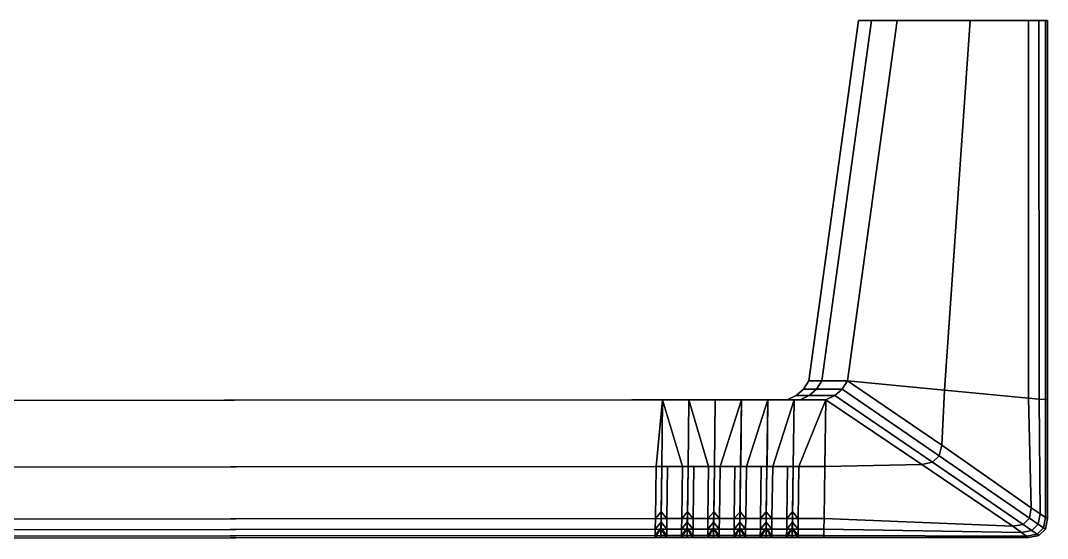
# Model space of a CAD drawing. Extents: x -54 to 54, y -27 to 0.
# Drawn here: x -0.2 to 53.7, y -27.2 to 0 of the extents above; entities that cross this region are included whole.
import ezdxf

# ---------------------------------------------------------------- set-up
doc = ezdxf.new("R2010")
doc.units = 0
doc.layers.add('METAL', color=148, linetype='CONTINUOUS')

msp = doc.modelspace()

# ---------------------------------------------------------------- meshes
at = {"layer": 'METAL'}
mesh = msp.add_polyface(dxfattribs=at)
corners = [(53.685, 0, 2.488), (48.932, 0, 2.44), (49.625, 0, 4.005), (53.685, 0, 3.085), (53.574, 0, 3.638), (53.241, 0, 3.965), (52.685, 0, 4.065), (41.855, -18.908, 2.395), (43.201, -18.908, 3.93), (45.802, 0, 3.93), (44.456, 0, 2.395), (53.685, -19.898, -2.342), (53.685, -19.898, -2.965), (53.685, 0, -2.965), (53.685, 0, -2.342), (53.685, 0, 0.884), (48.585, 0, 0.868), (53.685, 0, 0.079), (48.585, 0, 0.079), (53.685, 0, -0.726), (53.685, 0, -2.342), (48.932, 0, -2.295), (48.585, 0, -0.71), (53.685, 0, -2.965), (53.574, 0, -3.518), (53.241, 0, -3.845), (52.685, 0, -3.945), (49.625, 0, -3.885), (41.182, -18.908, 0.853), (43.783, 0, 0.853), (43.783, 0, 0.079), (41.182, -18.908, 0.079), (41.855, -18.908, -2.25), (41.182, -18.908, -0.696), (43.783, 0, -0.696), (44.456, 0, -2.25), (43.201, -18.908, -3.81), (45.802, 0, -3.81), (53.685, -19.898, -0.726), (53.685, 0, -0.726), (53.685, 0, 0.079), (53.685, -19.898, 0.079), (53.685, -19.898, 2.488), (53.685, -19.898, 0.884), (53.685, 0, 0.884), (53.685, 0, 2.488), (53.685, -19.898, 3.085), (53.685, 0, 3.085), (52.685, 0, 4.065), (49.625, 0, 4.005), (48.286, -19.388, 4.005), (52.69, -19.804, 4.07), (45.802, 0, -3.81), (49.625, 0, -3.885), (48.286, -19.388, -3.885), (43.201, -18.908, -3.81), (44.456, 0, 2.395), (45.802, 0, 3.93), (43.783, 0, 0.853), (43.783, 0, 0.079), (44.456, 0, -2.25), (43.783, 0, -0.696), (45.802, 0, -3.81), (45.802, 0, 3.93), (43.201, -18.908, 3.93), (52.685, 0, -3.945), (52.69, -19.804, -3.95), (53.243, -19.856, -3.847), (52.69, -19.804, -3.95), (52.685, 0, -3.945), (53.241, 0, -3.845), (53.241, 0, 3.965), (52.685, 0, 4.065), (52.69, -19.804, 4.07), (53.243, -19.856, 3.967), (53.575, -19.887, -3.519), (53.243, -19.856, -3.847), (53.241, 0, -3.845), (53.574, 0, -3.518), (53.685, -19.898, -2.965), (53.575, -19.887, -3.519), (53.574, 0, -3.518), (53.685, 0, -2.965), (53.574, 0, 3.638), (53.241, 0, 3.965), (53.243, -19.856, 3.967), (53.575, -19.887, 3.639), (53.685, 0, 3.085), (53.574, 0, 3.638), (53.575, -19.887, 3.639), (53.685, -19.898, 3.085), (40.515, -19.678, 0.079), (40.039, -19.898, 0.079), (40.039, -19.898, 0.853), (40.515, -19.678, 0.853), (42.915, -19.348, -3.81), (42.534, -19.678, -3.81), (41.188, -19.678, -2.25), (41.569, -19.348, -2.25), (43.201, -18.908, -3.81), (42.915, -19.348, -3.81), (41.569, -19.348, -2.25), (41.855, -18.908, -2.25), (41.569, -19.348, -2.25), (41.188, -19.678, -2.25), (40.515, -19.678, -0.696), (40.896, -19.348, -0.696), (41.855, -18.908, -2.25), (41.569, -19.348, -2.25), (40.896, -19.348, -0.696), (41.182, -18.908, -0.696), (40.896, -19.348, -0.696), (40.515, -19.678, -0.696), (40.515, -19.678, 0.079), (40.896, -19.348, 0.079), (41.182, -18.908, -0.696), (40.896, -19.348, -0.696), (40.896, -19.348, 0.079), (41.182, -18.908, 0.079), (40.896, -19.348, 0.853), (40.515, -19.678, 0.853), (41.188, -19.678, 2.395), (41.569, -19.348, 2.395), (41.182, -18.908, 0.853), (40.896, -19.348, 0.853), (41.569, -19.348, 2.395), (41.855, -18.908, 2.395), (41.569, -19.348, 2.395), (41.188, -19.678, 2.395), (42.534, -19.678, 3.93), (42.915, -19.348, 3.93), (41.855, -18.908, 2.395), (41.569, -19.348, 2.395), (42.915, -19.348, 3.93), (43.201, -18.908, 3.93), (40.515, -19.678, 0.853), (40.896, -19.348, 0.853), (40.896, -19.348, 0.853), (41.182, -18.908, 0.853)]
mesh.append_faces([[corners[k] for k in face] for face in [(0, 1, 2, 3), (4, 3, 2, 5), (6, 5, 2, 2), (7, 8, 9, 10), (11, 12, 13, 14), (15, 16, 1, 0), (17, 18, 16, 15), (19, 20, 21, 22), (20, 23, 24, 25), (20, 25, 26, 27), (20, 27, 21, 21), (28, 7, 10, 29), (30, 31, 28, 29), (32, 33, 34, 35), (36, 32, 35, 37), (38, 11, 14, 39), (40, 41, 38, 39), (42, 43, 44, 45), (46, 42, 45, 47), (48, 49, 50, 51), (52, 53, 54, 55), (19, 22, 18, 17), (34, 33, 31, 30), (44, 43, 41, 40), (1, 56, 57, 2), (16, 58, 56, 1), (59, 58, 16, 18), (60, 61, 22, 21), (62, 60, 21, 27), (63, 64, 50, 49), (65, 66, 54, 53), (61, 59, 18, 22), (67, 68, 69, 70), (71, 72, 73, 74), (75, 76, 77, 78), (79, 80, 81, 82), (83, 84, 85, 86), (87, 88, 89, 90), (91, 92, 93, 94), (95, 96, 97, 98), (99, 100, 101, 102), (103, 104, 105, 106), (107, 108, 109, 110), (111, 112, 113, 114), (115, 116, 117, 118), (119, 120, 121, 122), (123, 124, 125, 126), (127, 128, 129, 130), (131, 132, 133, 134), (114, 113, 135, 136), (118, 117, 137, 138)]])
mesh = msp.add_polyface(dxfattribs=at)
corners = [(53.685, -26.127, -2.342), (53.685, -26.127, -2.965), (53.685, -19.898, -2.965), (53.685, -19.898, -2.342), (53.685, -26.127, -0.726), (53.685, -19.898, -0.726), (53.685, -19.898, 0.079), (53.685, -26.127, 0.079), (53.685, -26.127, 2.488), (53.685, -26.127, 0.884), (53.685, -19.898, 0.884), (53.685, -19.898, 2.488), (53.685, -26.127, 3.085), (53.685, -19.898, 3.085), (52.69, -19.804, 4.07), (48.286, -19.388, 4.005), (48.149, -22.278, 4.005), (52.837, -25.56, 4.073), (47.102, -23.297, -3.873), (42.009, -23.404, -3.81), (42.058, -19.898, -3.81), (43.201, -18.908, -3.81), (48.286, -19.388, -3.885), (48.149, -22.278, -3.885), (40.404, -19.898, -3.81), (40.356, -23.404, -3.81), (39.024, -19.898, -3.81), (38.978, -23.404, -3.81), (39.11, -19.898, 2.395), (40.712, -19.898, 2.395), (40.039, -19.898, 0.853), (38.464, -19.898, 0.853), (40.039, -19.898, 0.079), (38.464, -19.898, 0.079), (40.712, -19.898, -2.25), (42.058, -19.898, -3.81), (40.404, -19.898, -3.81), (39.11, -19.898, -2.25), (40.404, -19.898, 3.93), (42.058, -19.898, 3.93), (40.039, -19.898, -0.696), (38.464, -19.898, -0.696), (42.058, -19.898, 3.93), (42.009, -23.404, 3.93), (47.102, -23.297, 3.993), (43.201, -18.908, 3.93), (52.69, -19.804, -3.95), (52.837, -25.56, -3.953), (40.404, -19.898, 3.93), (40.36, -23.416, 3.93), (40.656, -23.404, 3.93), (39.024, -19.898, 3.93), (38.982, -23.416, 3.93), (39.278, -23.404, 3.93), (40.056, -23.404, 3.93), (40.356, -23.404, 3.43), (40.056, -23.404, 3.93), (40.019, -26.127, 3.93), (40.321, -25.774, 3.533), (39.278, -23.404, 3.93), (38.978, -23.404, 3.43), (38.943, -25.774, 3.533), (39.242, -26.127, 3.93), (40.36, -23.416, 3.93), (40.356, -23.404, 3.43), (40.656, -23.404, 3.93), (38.982, -23.416, 3.93), (38.978, -23.404, 3.43), (39.278, -23.404, 3.93), (40.056, -23.404, 3.93), (40.356, -23.404, 3.43), (40.36, -23.416, 3.93), (53.308, -25.875, -3.848), (52.837, -25.56, -3.953), (52.69, -19.804, -3.95), (53.243, -19.856, -3.847), (53.243, -19.856, 3.967), (52.69, -19.804, 4.07), (52.837, -25.56, 4.073), (53.308, -25.875, 3.968), (53.591, -26.064, -3.519), (53.308, -25.875, -3.848), (53.243, -19.856, -3.847), (53.575, -19.887, -3.519), (53.685, -26.127, -2.965), (53.591, -26.064, -3.519), (53.575, -19.887, -3.519), (53.685, -19.898, -2.965), (53.575, -19.887, 3.639), (53.243, -19.856, 3.967), (53.308, -25.875, 3.968), (53.591, -26.064, 3.639), (53.685, -19.898, 3.085), (53.575, -19.887, 3.639), (53.591, -26.064, 3.639), (53.685, -26.127, 3.085), (42.534, -19.678, -3.81), (42.058, -19.898, -3.81), (40.712, -19.898, -2.25), (41.188, -19.678, -2.25), (41.188, -19.678, -2.25), (40.712, -19.898, -2.25), (40.039, -19.898, -0.696), (40.515, -19.678, -0.696), (40.515, -19.678, -0.696), (40.039, -19.898, -0.696), (40.039, -19.898, 0.079), (40.515, -19.678, 0.079), (40.515, -19.678, 0.853), (40.039, -19.898, 0.853), (40.712, -19.898, 2.395), (41.188, -19.678, 2.395), (41.188, -19.678, 2.395), (40.712, -19.898, 2.395), (42.058, -19.898, 3.93), (42.534, -19.678, 3.93), (47.663, -23.175, -3.88), (42.058, -19.898, -3.81), (42.534, -19.678, -3.81), (42.534, -19.678, 3.93), (42.058, -19.898, 3.93), (47.663, -23.175, 4), (48.012, -22.835, 4.004), (52.415, -26.431, 4.067), (52.74, -26.111, 4.071), (48.012, -22.835, -3.884), (42.915, -19.348, -3.81), (43.201, -18.908, -3.81), (42.915, -19.348, 3.93), (52.74, -26.111, -3.952), (52.415, -26.431, -3.947)]
mesh.append_faces([[corners[k] for k in face] for face in [(0, 1, 2, 3), (4, 0, 3, 5), (6, 7, 4, 5), (8, 9, 10, 11), (12, 8, 11, 13), (14, 15, 16, 17), (18, 19, 20, 20), (21, 22, 23, 23), (24, 20, 19, 25), (26, 24, 25, 27), (28, 29, 30, 31), (30, 32, 33, 31), (34, 35, 36, 37), (38, 39, 29, 28), (40, 34, 37, 41), (10, 9, 7, 6), (40, 41, 33, 32), (42, 43, 44, 44), (15, 45, 16, 16), (46, 47, 23, 22), (42, 48, 49, 50), (43, 42, 50, 50), (48, 51, 52, 53), (48, 53, 54, 49), (55, 56, 57, 58), (59, 60, 61, 62), (63, 64, 65, 65), (66, 67, 68, 68), (69, 70, 71, 71), (72, 73, 74, 75), (76, 77, 78, 79), (80, 81, 82, 83), (84, 85, 86, 87), (88, 89, 90, 91), (92, 93, 94, 95), (96, 97, 98, 99), (100, 101, 102, 103), (104, 105, 106, 107), (108, 109, 110, 111), (112, 113, 114, 115), (116, 18, 117, 118), (119, 120, 44, 121), (122, 121, 123, 124), (16, 122, 124, 17), (125, 116, 118, 126), (23, 125, 126, 127), (128, 119, 121, 122), (45, 128, 122, 16), (129, 130, 116, 125), (47, 129, 125, 23)]])
mesh = msp.add_polyface(dxfattribs=at)
corners = [(33.131, -26.127, 3.93), (33.164, -23.404, 3.93), (-33.779, -23.449, 3.883), (-33.746, -26.173, 3.883), (33.119, -27.127, 2.395), (33.119, -27.127, 2.93), (-33.734, -27.172, 2.883), (-33.734, -27.172, 2.322), (-33.734, -27.172, 2.322), (-33.734, -27.172, 2.883), (-35.111, -27.172, 2.883), (-35.111, -27.172, 2.322), (33.119, -27.127, 0.853), (33.119, -27.127, 2.395), (-33.734, -27.172, 0.768), (-33.734, -27.172, 0.768), (-35.111, -27.172, 0.768), (-32.212, -19.943, -0.78), (31.897, -19.898, -0.696), (32.434, -19.898, -2.25), (-32.748, -19.943, -2.322), (-33.525, -19.943, -0.78), (-32.212, -19.943, -0.78), (-32.748, -19.943, -2.322), (-34.084, -19.943, -2.322), (31.897, -19.898, 0.853), (31.897, -19.898, 0.079), (-32.212, -19.943, -0.006), (-32.212, -19.943, 0.768), (-32.212, -19.943, 0.768), (-32.212, -19.943, -0.006), (-33.525, -19.943, -0.006), (-33.525, -19.943, 0.768), (-34.839, -19.943, -0.006), (-34.839, -19.943, 0.768), (-33.821, -19.943, 3.883), (-32.748, -19.943, 2.322), (-34.084, -19.943, 2.322), (-35.201, -19.943, 3.883), (-33.821, -19.943, -3.858), (-33.479, -23.449, -3.858), (-33.783, -23.461, -3.858), (-34.079, -23.449, -3.858), (-34.857, -23.449, -3.858), (-33.821, -19.943, -3.858), (-35.201, -19.943, -3.858), (-33.434, -27.172, -0.78), (33.419, -27.127, -0.696), (-33.434, -27.172, -0.006), (-34.034, -27.172, -0.78), (-34.034, -27.172, -0.006), (-34.811, -27.172, -0.006), (-34.811, -27.172, -0.78), (-34.034, -27.172, -2.322), (-34.811, -27.172, -2.322), (-34.034, -27.172, -2.858), (-34.811, -27.172, -2.858), (-34.839, -19.943, -0.78), (-33.734, -27.172, -0.002), (-33.479, -23.449, -3.858), (-33.779, -23.449, -3.358), (-33.783, -23.461, -3.858), (-33.783, -23.461, -3.858), (-33.779, -23.449, -3.358), (-34.079, -23.449, -3.858), (-33.734, -26.672, -0.78), (-33.434, -27.172, -0.78), (-33.434, -27.172, -0.006), (-33.734, -26.672, -0.006), (-33.734, -26.672, -0.006), (-34.034, -27.172, -0.006), (-34.034, -27.172, -0.78), (-33.734, -26.672, -0.78), (-33.734, -26.672, -2.322), (-33.434, -27.172, -2.322), (-34.034, -27.172, -2.322), (-33.734, -26.672, -2.322), (-33.734, -26.696, -2.512), (-33.434, -27.172, -2.858), (-33.434, -27.172, -2.322), (-33.734, -26.672, -2.322), (-33.734, -26.672, -2.322), (-34.034, -27.172, -2.322), (-34.034, -27.172, -2.858), (-33.734, -26.696, -2.512), (-33.734, -27.172, -0.002), (-33.734, -26.672, -0.006), (-33.434, -27.172, -0.006), (-34.034, -27.172, -0.006), (-33.734, -26.672, -0.006), (-33.734, -27.172, -0.002), (-33.779, -23.449, -3.358), (-33.479, -23.449, -3.858), (-33.446, -26.173, -3.858), (-33.747, -25.82, -3.461), (-33.747, -25.82, -3.461), (-34.046, -26.173, -3.858), (-34.079, -23.449, -3.858), (-33.779, -23.449, -3.358), (-32.212, -19.943, -0.78), (31.897, -19.898, -0.696), (-33.734, -27.172, 0.768), (-33.734, -27.172, -0.002), (-33.434, -27.172, -0.006), (33.119, -27.127, 0.079), (-33.821, -19.943, 3.883), (-33.779, -23.449, 3.883), (33.164, -23.404, 3.93), (33.506, -19.898, 3.93), (33.125, -26.683, 3.819), (33.131, -26.127, 3.93), (-33.746, -26.173, 3.883), (-33.739, -26.728, 3.772), (-33.74, -26.361, -3.374), (-33.747, -25.82, -3.461), (-33.446, -26.173, -3.858), (-33.439, -26.728, -3.746), (-34.039, -26.728, -3.746), (-34.046, -26.173, -3.858), (-33.747, -25.82, -3.461), (-33.74, -26.361, -3.374), (-33.735, -27.061, 3.439), (-33.739, -26.728, 3.772), (-35.117, -26.728, 3.772), (-35.113, -27.061, 3.439), (-33.734, -27.172, 2.883), (-33.735, -27.061, 3.439), (-35.113, -27.061, 3.439), (-35.111, -27.172, 2.883), (33.12, -27.016, 3.486), (33.125, -26.683, 3.819), (-33.739, -26.728, 3.772), (-33.735, -27.061, 3.439), (33.119, -27.127, 2.93), (33.12, -27.016, 3.486), (-33.735, -27.061, 3.439), (-33.734, -27.172, 2.883), (-34.813, -27.061, -3.413), (-34.817, -26.728, -3.746), (-34.039, -26.728, -3.746), (-34.035, -27.061, -3.413), (-34.811, -27.172, -2.858), (-34.813, -27.061, -3.413), (-34.035, -27.061, -3.413), (-34.034, -27.172, -2.858), (-33.735, -26.653, -3.058), (-33.74, -26.361, -3.374), (-33.439, -26.728, -3.746), (-33.435, -27.061, -3.413), (-33.734, -26.696, -2.512), (-33.735, -26.653, -3.058), (-33.435, -27.061, -3.413), (-33.434, -27.172, -2.858), (-34.035, -27.061, -3.413), (-34.039, -26.728, -3.746), (-33.74, -26.361, -3.374), (-33.735, -26.653, -3.058), (-34.034, -27.172, -2.858), (-34.035, -27.061, -3.413), (-33.735, -26.653, -3.058), (-33.734, -26.696, -2.512)]
mesh.append_faces([[corners[k] for k in face] for face in [(0, 1, 2, 3), (4, 5, 6, 7), (8, 9, 10, 11), (12, 13, 7, 14), (15, 8, 11, 16), (17, 18, 19, 20), (21, 22, 23, 24), (25, 26, 27, 28), (29, 30, 31, 32), (32, 31, 33, 34), (35, 36, 37, 38), (39, 40, 41, 41), (39, 41, 42, 43), (24, 23, 44, 45), (46, 47, 48, 48), (49, 50, 51, 52), (53, 49, 52, 54), (55, 53, 54, 56), (36, 29, 32, 37), (22, 21, 31, 30), (21, 57, 33, 31), (58, 15, 16, 51), (58, 51, 50, 50), (59, 60, 61, 61), (62, 63, 64, 64), (65, 66, 67, 68), (69, 70, 71, 72), (73, 74, 66, 65), (72, 71, 75, 76), (77, 78, 79, 80), (81, 82, 83, 84), (85, 86, 87, 87), (88, 89, 90, 90), (91, 92, 93, 94), (95, 96, 97, 98), (99, 27, 26, 100), (101, 102, 103, 104), (105, 106, 107, 108), (109, 110, 111, 112), (113, 114, 115, 116), (117, 118, 119, 120), (121, 122, 123, 124), (125, 126, 127, 128), (129, 130, 131, 132), (133, 134, 135, 136), (137, 138, 139, 140), (141, 142, 143, 144), (145, 146, 147, 148), (149, 150, 151, 152), (153, 154, 155, 156), (157, 158, 159, 160)]])
mesh = msp.add_polyface(dxfattribs=at)
corners = [(33.506, -19.898, 3.93), (32.434, -19.898, 2.395), (-32.748, -19.943, 2.322), (-33.821, -19.943, 3.883), (-33.821, -19.943, -3.858), (33.506, -19.898, -3.81), (33.464, -23.404, -3.81), (-33.479, -23.449, -3.858), (-32.748, -19.943, -2.322), (32.434, -19.898, -2.25), (33.506, -19.898, -3.81), (-33.821, -19.943, -3.858), (33.419, -27.127, -0.696), (33.419, -27.127, 0.074), (33.119, -27.127, 0.079), (-33.434, -27.172, -0.006), (33.419, -27.127, -2.25), (33.419, -27.127, -0.696), (-33.434, -27.172, -0.78), (-33.434, -27.172, -2.322), (33.419, -27.127, -2.81), (-33.434, -27.172, -2.322), (-33.434, -27.172, -2.858), (32.434, -19.898, 2.395), (31.897, -19.898, 0.853), (-32.212, -19.943, 0.768), (-32.748, -19.943, 2.322), (-33.734, -27.172, 0.768), (33.119, -27.127, 0.079), (33.119, -27.127, 0.853), (33.164, -23.404, 3.93), (33.468, -23.416, 3.93), (33.506, -19.898, 3.93), (-33.446, -26.173, -3.858), (-33.479, -23.449, -3.858), (33.464, -23.404, -3.81), (33.431, -26.127, -3.81), (33.419, -27.127, -2.25), (33.419, -27.127, -2.81), (34.796, -27.127, -2.81), (34.796, -27.127, -2.25), (33.419, -27.127, -0.696), (34.796, -27.127, -0.696), (33.211, -19.898, 0.853), (31.897, -19.898, 0.853), (32.434, -19.898, 2.395), (33.769, -19.898, 2.395), (31.897, -19.898, -0.696), (31.897, -19.898, 0.079), (33.211, -19.898, 0.079), (33.211, -19.898, -0.696), (34.524, -19.898, 0.079), (34.524, -19.898, -0.696), (33.506, -19.898, -3.81), (32.434, -19.898, -2.25), (33.769, -19.898, -2.25), (34.886, -19.898, -3.81), (33.764, -23.404, 3.93), (34.543, -23.404, 3.93), (33.506, -19.898, 3.93), (34.886, -19.898, 3.93), (33.719, -27.127, 0.853), (33.719, -27.127, 0.079), (34.496, -27.127, 0.079), (34.496, -27.127, 0.853), (33.719, -27.127, 2.395), (34.496, -27.127, 2.395), (33.719, -27.127, 2.93), (34.496, -27.127, 2.93), (34.524, -19.898, 0.853), (33.419, -27.127, 0.074), (33.164, -23.404, 3.93), (33.464, -23.404, 3.43), (33.468, -23.416, 3.93), (33.468, -23.416, 3.93), (33.464, -23.404, 3.43), (33.764, -23.404, 3.93), (33.419, -26.627, 0.853), (33.119, -27.127, 0.853), (33.119, -27.127, 0.079), (33.419, -26.627, 0.079), (33.419, -26.627, 0.079), (33.719, -27.127, 0.079), (33.719, -27.127, 0.853), (33.419, -26.627, 0.853), (33.419, -26.627, 2.395), (33.119, -27.127, 2.395), (33.719, -27.127, 2.395), (33.419, -26.627, 2.395), (33.419, -26.65, 2.584), (33.119, -27.127, 2.93), (33.119, -27.127, 2.395), (33.419, -26.627, 2.395), (33.419, -26.627, 2.395), (33.719, -27.127, 2.395), (33.719, -27.127, 2.93), (33.419, -26.65, 2.584), (33.419, -27.127, 0.074), (33.419, -26.627, 0.079), (33.119, -27.127, 0.079), (33.719, -27.127, 0.079), (33.419, -26.627, 0.079), (33.419, -27.127, 0.074), (33.464, -23.404, 3.43), (33.164, -23.404, 3.93), (33.131, -26.127, 3.93), (33.432, -25.774, 3.533), (33.432, -25.774, 3.533), (33.731, -26.127, 3.93), (33.764, -23.404, 3.93), (33.464, -23.404, 3.43), (-33.439, -26.728, -3.746), (-33.446, -26.173, -3.858), (33.431, -26.127, -3.81), (33.425, -26.683, -3.699), (33.425, -26.316, 3.447), (33.432, -25.774, 3.533), (33.131, -26.127, 3.93), (33.125, -26.683, 3.819), (33.725, -26.683, 3.819), (33.731, -26.127, 3.93), (33.432, -25.774, 3.533), (33.425, -26.316, 3.447), (-33.435, -27.061, -3.413), (-33.439, -26.728, -3.746), (33.425, -26.683, -3.699), (33.421, -27.016, -3.366), (-33.434, -27.172, -2.858), (-33.435, -27.061, -3.413), (33.421, -27.016, -3.366), (33.419, -27.127, -2.81), (33.421, -27.016, -3.366), (33.425, -26.683, -3.699), (34.802, -26.683, -3.699), (34.798, -27.016, -3.366), (33.419, -27.127, -2.81), (33.421, -27.016, -3.366), (34.798, -27.016, -3.366), (34.796, -27.127, -2.81), (34.496, -27.127, 2.93), (34.498, -27.016, 3.486), (33.721, -27.016, 3.486), (33.719, -27.127, 2.93), (33.421, -26.608, 3.131), (33.425, -26.316, 3.447), (33.125, -26.683, 3.819), (33.12, -27.016, 3.486), (33.419, -26.65, 2.584), (33.421, -26.608, 3.131), (33.12, -27.016, 3.486), (33.119, -27.127, 2.93), (33.721, -27.016, 3.486), (33.725, -26.683, 3.819), (33.425, -26.316, 3.447), (33.421, -26.608, 3.131), (33.719, -27.127, 2.93), (33.721, -27.016, 3.486), (33.421, -26.608, 3.131), (33.419, -26.65, 2.584)]
mesh.append_faces([[corners[k] for k in face] for face in [(0, 1, 2, 3), (4, 5, 6, 7), (8, 9, 10, 11), (12, 13, 14, 15), (16, 17, 18, 19), (20, 16, 21, 22), (23, 24, 25, 26), (27, 28, 29, 29), (30, 31, 32, 32), (33, 34, 35, 36), (37, 38, 39, 40), (41, 37, 40, 42), (43, 44, 45, 46), (47, 48, 49, 50), (50, 49, 51, 52), (53, 54, 55, 56), (32, 31, 57, 58), (46, 45, 59, 60), (61, 62, 63, 64), (65, 61, 64, 66), (67, 65, 66, 68), (54, 47, 50, 55), (44, 43, 49, 48), (43, 69, 51, 49), (70, 41, 42, 63), (70, 63, 62, 62), (71, 72, 73, 73), (74, 75, 76, 76), (77, 78, 79, 80), (81, 82, 83, 84), (85, 86, 78, 77), (84, 83, 87, 88), (89, 90, 91, 92), (93, 94, 95, 96), (97, 98, 99, 99), (100, 101, 102, 102), (103, 104, 105, 106), (107, 108, 109, 110), (111, 112, 113, 114), (115, 116, 117, 118), (119, 120, 121, 122), (123, 124, 125, 126), (127, 128, 129, 130), (131, 132, 133, 134), (135, 136, 137, 138), (139, 140, 141, 142), (143, 144, 145, 146), (147, 148, 149, 150), (151, 152, 153, 154), (155, 156, 157, 158)]])
mesh = msp.add_polyface(dxfattribs=at)
corners = [(35.837, -19.898, 0.853), (34.524, -19.898, 0.853), (35.104, -19.898, 2.395), (36.44, -19.898, 2.395), (34.524, -19.898, -0.696), (34.524, -19.898, 0.079), (35.837, -19.898, 0.079), (35.837, -19.898, -0.696), (36.44, -19.898, -2.25), (35.104, -19.898, -2.25), (34.809, -26.127, -3.81), (33.431, -26.127, -3.81), (33.464, -23.404, -3.81), (34.843, -23.404, -3.81), (36.186, -26.127, -3.81), (36.221, -23.404, -3.81), (34.796, -27.127, -2.25), (34.796, -27.127, -2.81), (36.174, -27.127, -2.81), (36.174, -27.127, -2.25), (34.796, -27.127, -0.696), (36.174, -27.127, -0.696), (33.211, -19.898, 0.853), (33.769, -19.898, 2.395), (34.886, -19.898, -3.81), (33.769, -19.898, -2.25), (36.265, -19.898, -3.81), (34.886, -19.898, 3.93), (33.506, -19.898, 3.93), (34.543, -23.404, 3.93), (34.846, -23.416, 3.93), (35.143, -23.404, 3.93), (35.921, -23.404, 3.93), (34.886, -19.898, 3.93), (36.265, -19.898, 3.93), (35.096, -27.127, 0.853), (35.096, -27.127, 0.079), (35.874, -27.127, 0.079), (35.874, -27.127, 0.853), (35.096, -27.127, 2.395), (35.874, -27.127, 2.395), (35.096, -27.127, 2.93), (35.874, -27.127, 2.93), (33.211, -19.898, -0.696), (34.796, -27.127, 0.081), (34.496, -27.127, 0.079), (33.506, -19.898, -3.81), (34.886, -19.898, -3.81), (36.265, -19.898, -3.81), (34.509, -26.127, 3.93), (33.764, -23.404, 3.93), (33.731, -26.127, 3.93), (35.886, -26.127, 3.93), (35.109, -26.127, 3.93), (34.543, -23.404, 3.93), (34.843, -23.404, 3.43), (34.846, -23.416, 3.93), (34.846, -23.416, 3.93), (34.843, -23.404, 3.43), (35.143, -23.404, 3.93), (34.496, -27.127, 0.079), (34.796, -26.627, 0.079), (34.796, -26.627, 0.853), (34.496, -27.127, 0.853), (34.796, -26.627, 0.079), (35.096, -27.127, 0.079), (35.096, -27.127, 0.853), (34.796, -26.627, 0.853), (34.796, -26.627, 2.395), (34.496, -27.127, 2.395), (35.096, -27.127, 2.395), (34.796, -26.627, 2.395), (34.496, -27.127, 2.395), (34.796, -26.627, 2.395), (34.796, -26.65, 2.584), (34.496, -27.127, 2.93), (34.796, -26.627, 2.395), (35.096, -27.127, 2.395), (35.096, -27.127, 2.93), (34.796, -26.65, 2.584), (34.796, -27.127, 0.081), (34.796, -26.627, 0.079), (34.496, -27.127, 0.079), (35.096, -27.127, 0.079), (34.796, -26.627, 0.079), (34.796, -27.127, 0.081), (34.843, -23.404, 3.43), (34.543, -23.404, 3.93), (34.509, -26.127, 3.93), (34.81, -25.774, 3.533), (34.81, -25.774, 3.533), (35.109, -26.127, 3.93), (35.143, -23.404, 3.93), (34.843, -23.404, 3.43), (33.425, -26.683, -3.699), (33.431, -26.127, -3.81), (34.809, -26.127, -3.81), (34.802, -26.683, -3.699), (34.802, -26.683, -3.699), (34.809, -26.127, -3.81), (36.186, -26.127, -3.81), (36.179, -26.683, -3.699), (34.502, -26.683, 3.819), (34.509, -26.127, 3.93), (33.731, -26.127, 3.93), (33.725, -26.683, 3.819), (35.879, -26.683, 3.819), (35.886, -26.127, 3.93), (35.109, -26.127, 3.93), (35.102, -26.683, 3.819), (34.803, -26.316, 3.447), (34.81, -25.774, 3.533), (34.509, -26.127, 3.93), (34.502, -26.683, 3.819), (35.102, -26.683, 3.819), (35.109, -26.127, 3.93), (34.81, -25.774, 3.533), (34.803, -26.316, 3.447), (34.798, -27.016, -3.366), (34.802, -26.683, -3.699), (36.179, -26.683, -3.699), (36.175, -27.016, -3.366), (34.796, -27.127, -2.81), (34.798, -27.016, -3.366), (36.175, -27.016, -3.366), (36.174, -27.127, -2.81), (34.498, -27.016, 3.486), (34.502, -26.683, 3.819), (33.725, -26.683, 3.819), (33.721, -27.016, 3.486), (35.875, -27.016, 3.486), (35.879, -26.683, 3.819), (35.102, -26.683, 3.819), (35.098, -27.016, 3.486), (35.874, -27.127, 2.93), (35.875, -27.016, 3.486), (35.098, -27.016, 3.486), (35.096, -27.127, 2.93), (34.798, -26.608, 3.131), (34.803, -26.316, 3.447), (34.502, -26.683, 3.819), (34.498, -27.016, 3.486), (34.796, -26.65, 2.584), (34.798, -26.608, 3.131), (34.498, -27.016, 3.486), (34.496, -27.127, 2.93), (35.098, -27.016, 3.486), (35.102, -26.683, 3.819), (34.803, -26.316, 3.447), (34.798, -26.608, 3.131), (35.096, -27.127, 2.93), (35.098, -27.016, 3.486), (34.798, -26.608, 3.131), (34.796, -26.65, 2.584)]
mesh.append_faces([[corners[k] for k in face] for face in [(0, 1, 2, 3), (4, 5, 6, 7), (7, 8, 9, 4), (10, 11, 12, 13), (14, 10, 13, 15), (16, 17, 18, 19), (20, 16, 19, 21), (1, 22, 23, 2), (24, 25, 9, 26), (27, 28, 29, 30), (27, 30, 31, 32), (2, 23, 33, 34), (35, 36, 37, 38), (39, 35, 38, 40), (41, 39, 40, 42), (25, 43, 4, 9), (1, 0, 6, 5), (20, 44, 45, 45), (20, 37, 36, 44), (46, 47, 13, 12), (47, 48, 15, 13), (49, 29, 50, 51), (52, 32, 31, 53), (54, 55, 56, 56), (57, 58, 59, 59), (60, 61, 62, 63), (64, 65, 66, 67), (63, 62, 68, 69), (67, 66, 70, 71), (72, 73, 74, 75), (76, 77, 78, 79), (80, 81, 82, 82), (83, 84, 85, 85), (86, 87, 88, 89), (90, 91, 92, 93), (94, 95, 96, 97), (98, 99, 100, 101), (102, 103, 104, 105), (106, 107, 108, 109), (110, 111, 112, 113), (114, 115, 116, 117), (118, 119, 120, 121), (122, 123, 124, 125), (126, 127, 128, 129), (130, 131, 132, 133), (134, 135, 136, 137), (138, 139, 140, 141), (142, 143, 144, 145), (146, 147, 148, 149), (150, 151, 152, 153)]])
mesh = msp.add_polyface(dxfattribs=at)
corners = [(37.564, -26.127, -3.81), (36.186, -26.127, -3.81), (36.221, -23.404, -3.81), (37.599, -23.404, -3.81), (36.265, -19.898, -3.81), (35.104, -19.898, -2.25), (36.44, -19.898, -2.25), (37.645, -19.898, -3.81), (37.264, -26.127, 3.93), (37.299, -23.404, 3.93), (36.521, -23.404, 3.93), (36.486, -26.127, 3.93), (36.265, -19.898, 3.93), (37.645, -19.898, 3.93), (36.44, -19.898, 2.395), (35.104, -19.898, 2.395), (37.645, -19.898, -3.81), (39.024, -19.898, -3.81), (38.978, -23.404, -3.81), (37.775, -19.898, 2.395), (39.11, -19.898, 2.395), (38.464, -19.898, 0.853), (37.151, -19.898, 0.853), (35.837, -19.898, 0.853), (38.464, -19.898, 0.079), (37.151, -19.898, 0.079), (35.837, -19.898, 0.079), (39.11, -19.898, -2.25), (40.404, -19.898, -3.81), (39.024, -19.898, -3.81), (37.775, -19.898, -2.25), (38.642, -26.127, 3.93), (38.678, -23.404, 3.93), (37.899, -23.404, 3.93), (37.864, -26.127, 3.93), (36.265, -19.898, 3.93), (34.886, -19.898, 3.93), (35.921, -23.404, 3.93), (36.225, -23.416, 3.93), (39.024, -19.898, 3.93), (40.404, -19.898, 3.93), (38.464, -19.898, -0.696), (37.151, -19.898, -0.696), (35.837, -19.898, -0.696), (36.265, -19.898, -3.81), (37.645, -19.898, 3.93), (37.603, -23.416, 3.93), (38.942, -26.127, -3.81), (39.024, -19.898, 3.93), (38.982, -23.416, 3.93), (37.599, -23.404, 3.43), (37.299, -23.404, 3.93), (37.264, -26.127, 3.93), (37.565, -25.774, 3.533), (36.521, -23.404, 3.93), (36.221, -23.404, 3.43), (36.188, -25.774, 3.533), (36.486, -26.127, 3.93), (38.978, -23.404, 3.43), (38.678, -23.404, 3.93), (38.642, -26.127, 3.93), (38.943, -25.774, 3.533), (37.899, -23.404, 3.93), (37.599, -23.404, 3.43), (37.565, -25.774, 3.533), (37.864, -26.127, 3.93), (35.921, -23.404, 3.93), (36.221, -23.404, 3.43), (36.225, -23.416, 3.93), (36.225, -23.416, 3.93), (36.221, -23.404, 3.43), (36.521, -23.404, 3.93), (37.299, -23.404, 3.93), (37.599, -23.404, 3.43), (37.603, -23.416, 3.93), (37.603, -23.416, 3.93), (37.599, -23.404, 3.43), (37.899, -23.404, 3.93), (38.678, -23.404, 3.93), (38.978, -23.404, 3.43), (38.982, -23.416, 3.93), (36.221, -23.404, 3.43), (35.921, -23.404, 3.93), (35.886, -26.127, 3.93), (36.188, -25.774, 3.533), (36.179, -26.683, -3.699), (36.186, -26.127, -3.81), (37.564, -26.127, -3.81), (37.557, -26.683, -3.699), (37.257, -26.683, 3.819), (37.264, -26.127, 3.93), (36.486, -26.127, 3.93), (36.479, -26.683, 3.819), (37.557, -26.683, -3.699), (37.564, -26.127, -3.81), (38.942, -26.127, -3.81), (38.934, -26.683, -3.699), (38.634, -26.683, 3.819), (38.642, -26.127, 3.93), (37.864, -26.127, 3.93), (37.857, -26.683, 3.819), (37.557, -26.316, 3.447), (37.565, -25.774, 3.533), (37.264, -26.127, 3.93), (37.257, -26.683, 3.819), (36.479, -26.683, 3.819), (36.486, -26.127, 3.93), (36.188, -25.774, 3.533), (36.18, -26.316, 3.447), (38.935, -26.316, 3.447), (38.943, -25.774, 3.533), (38.642, -26.127, 3.93), (38.634, -26.683, 3.819), (37.857, -26.683, 3.819), (37.864, -26.127, 3.93), (37.565, -25.774, 3.533), (37.557, -26.316, 3.447), (36.18, -26.316, 3.447), (36.188, -25.774, 3.533), (35.886, -26.127, 3.93), (35.879, -26.683, 3.819), (36.175, -27.016, -3.366), (36.179, -26.683, -3.699), (37.557, -26.683, -3.699), (37.553, -27.016, -3.366), (37.253, -27.016, 3.486), (37.257, -26.683, 3.819), (36.479, -26.683, 3.819), (36.475, -27.016, 3.486), (37.553, -26.608, 3.131), (37.557, -26.316, 3.447), (37.257, -26.683, 3.819), (37.253, -27.016, 3.486), (36.475, -27.016, 3.486), (36.479, -26.683, 3.819), (36.18, -26.316, 3.447), (36.175, -26.608, 3.131), (38.93, -26.608, 3.131), (38.935, -26.316, 3.447), (38.634, -26.683, 3.819), (38.63, -27.016, 3.486), (37.853, -27.016, 3.486), (37.857, -26.683, 3.819), (37.557, -26.316, 3.447), (37.553, -26.608, 3.131), (36.175, -26.608, 3.131), (36.18, -26.316, 3.447), (35.879, -26.683, 3.819), (35.875, -27.016, 3.486)]
mesh.append_faces([[corners[k] for k in face] for face in [(0, 1, 2, 3), (4, 5, 6, 7), (8, 9, 10, 11), (12, 13, 14, 15), (16, 17, 18, 3), (19, 20, 21, 22), (14, 19, 22, 23), (21, 24, 25, 22), (22, 25, 26, 23), (27, 28, 29, 30), (30, 29, 7, 6), (31, 32, 33, 34), (35, 36, 37, 38), (39, 40, 20, 19), (13, 39, 19, 14), (41, 27, 30, 42), (42, 30, 6, 43), (41, 42, 25, 24), (42, 43, 26, 25), (44, 16, 3, 2), (45, 35, 38, 10), (45, 10, 9, 46), (47, 0, 3, 18), (48, 45, 46, 33), (48, 33, 32, 49), (50, 51, 52, 53), (54, 55, 56, 57), (58, 59, 60, 61), (62, 63, 64, 65), (66, 67, 68, 68), (69, 70, 71, 71), (72, 73, 74, 74), (75, 76, 77, 77), (78, 79, 80, 80), (81, 82, 83, 84), (85, 86, 87, 88), (89, 90, 91, 92), (93, 94, 95, 96), (97, 98, 99, 100), (101, 102, 103, 104), (105, 106, 107, 108), (109, 110, 111, 112), (113, 114, 115, 116), (117, 118, 119, 120), (121, 122, 123, 124), (125, 126, 127, 128), (129, 130, 131, 132), (133, 134, 135, 136), (137, 138, 139, 140), (141, 142, 143, 144), (145, 146, 147, 148)]])
mesh = msp.add_polyface(dxfattribs=at)
corners = [(41.971, -26.127, 3.93), (51.863, -26.52, 4.06), (47.102, -23.297, 3.993), (42.009, -23.404, 3.93), (41.957, -27.127, -2.81), (41.957, -27.127, -2.25), (40.306, -27.127, -2.25), (40.306, -27.127, -2.81), (38.928, -27.127, -2.25), (38.928, -27.127, -2.81), (41.957, -27.127, -0.696), (40.306, -27.127, -0.696), (38.928, -27.127, -0.696), (40.656, -23.404, 3.93), (40.619, -26.127, 3.93), (40.019, -26.127, 3.93), (40.056, -23.404, 3.93), (39.278, -23.404, 3.93), (39.242, -26.127, 3.93), (41.957, -27.127, 0.079), (40.606, -27.127, 0.079), (40.306, -27.127, 0.081), (40.006, -27.127, 0.079), (39.228, -27.127, 0.079), (38.928, -27.127, 0.081), (41.957, -27.127, 0.853), (41.957, -27.127, 2.395), (40.606, -27.127, 2.395), (40.606, -27.127, 0.853), (40.006, -27.127, 0.853), (40.006, -27.127, 2.395), (39.228, -27.127, 2.395), (39.228, -27.127, 0.853), (41.957, -27.127, 2.93), (40.606, -27.127, 2.93), (40.006, -27.127, 2.93), (39.228, -27.127, 2.93), (47.102, -23.297, -3.873), (51.863, -26.52, -3.94), (41.971, -26.127, -3.81), (42.009, -23.404, -3.81), (40.319, -26.127, -3.81), (40.356, -23.404, -3.81), (38.942, -26.127, -3.81), (38.978, -23.404, -3.81), (40.321, -25.774, 3.533), (40.619, -26.127, 3.93), (40.656, -23.404, 3.93), (40.356, -23.404, 3.43), (40.606, -27.127, 0.079), (40.306, -26.627, 0.079), (40.306, -27.127, 0.081), (40.306, -27.127, 0.081), (40.306, -26.627, 0.079), (40.006, -27.127, 0.079), (40.306, -26.627, 0.853), (40.606, -27.127, 0.853), (40.606, -27.127, 2.395), (40.306, -26.627, 2.395), (40.306, -26.627, 2.395), (40.006, -27.127, 2.395), (40.006, -27.127, 0.853), (40.306, -26.627, 0.853), (40.306, -26.627, 2.395), (40.606, -27.127, 2.395), (40.606, -27.127, 2.93), (40.306, -26.65, 2.584), (40.306, -26.65, 2.584), (40.006, -27.127, 2.93), (40.006, -27.127, 2.395), (40.306, -26.627, 2.395), (40.306, -26.627, 0.079), (40.606, -27.127, 0.079), (40.006, -27.127, 0.079), (40.306, -26.627, 0.079), (40.312, -26.683, -3.699), (40.319, -26.127, -3.81), (41.971, -26.127, -3.81), (41.963, -26.683, -3.699), (38.934, -26.683, -3.699), (38.942, -26.127, -3.81), (40.319, -26.127, -3.81), (40.312, -26.683, -3.699), (41.963, -26.683, 3.819), (41.971, -26.127, 3.93), (40.619, -26.127, 3.93), (40.612, -26.683, 3.819), (40.012, -26.683, 3.819), (40.019, -26.127, 3.93), (39.242, -26.127, 3.93), (39.234, -26.683, 3.819), (40.612, -26.683, 3.819), (40.619, -26.127, 3.93), (40.321, -25.774, 3.533), (40.312, -26.316, 3.447), (40.312, -26.316, 3.447), (40.321, -25.774, 3.533), (40.019, -26.127, 3.93), (40.012, -26.683, 3.819), (39.234, -26.683, 3.819), (39.242, -26.127, 3.93), (38.943, -25.774, 3.533), (38.935, -26.316, 3.447), (40.307, -27.016, -3.366), (40.312, -26.683, -3.699), (41.963, -26.683, -3.699), (41.959, -27.016, -3.366), (40.306, -27.127, -2.81), (40.307, -27.016, -3.366), (41.959, -27.016, -3.366), (41.957, -27.127, -2.81), (38.93, -27.016, -3.366), (38.934, -26.683, -3.699), (40.312, -26.683, -3.699), (40.307, -27.016, -3.366), (38.928, -27.127, -2.81), (38.93, -27.016, -3.366), (41.959, -27.016, 3.486), (41.963, -26.683, 3.819), (40.612, -26.683, 3.819), (40.607, -27.016, 3.486), (41.957, -27.127, 2.93), (41.959, -27.016, 3.486), (40.607, -27.016, 3.486), (40.606, -27.127, 2.93), (40.007, -27.016, 3.486), (40.012, -26.683, 3.819), (39.234, -26.683, 3.819), (39.23, -27.016, 3.486), (40.006, -27.127, 2.93), (40.007, -27.016, 3.486), (39.23, -27.016, 3.486), (39.228, -27.127, 2.93), (40.607, -27.016, 3.486), (40.612, -26.683, 3.819), (40.312, -26.316, 3.447), (40.307, -26.608, 3.131), (40.606, -27.127, 2.93), (40.607, -27.016, 3.486), (40.307, -26.608, 3.131), (40.306, -26.65, 2.584), (40.307, -26.608, 3.131), (40.312, -26.316, 3.447), (40.012, -26.683, 3.819), (40.007, -27.016, 3.486), (40.306, -26.65, 2.584), (40.307, -26.608, 3.131), (40.007, -27.016, 3.486), (40.006, -27.127, 2.93), (39.23, -27.016, 3.486), (39.234, -26.683, 3.819), (38.935, -26.316, 3.447), (38.93, -26.608, 3.131), (39.228, -27.127, 2.93), (39.23, -27.016, 3.486), (38.93, -26.608, 3.131), (38.928, -26.65, 2.584)]
mesh.append_faces([[corners[k] for k in face] for face in [(0, 1, 2, 3), (4, 5, 6, 7), (7, 6, 8, 9), (5, 10, 11, 6), (6, 11, 12, 8), (0, 3, 13, 14), (15, 16, 17, 18), (11, 10, 19, 20), (11, 20, 21, 21), (11, 21, 22, 23), (12, 11, 23, 24), (25, 26, 27, 28), (29, 30, 31, 32), (26, 33, 34, 27), (30, 35, 36, 31), (25, 28, 20, 19), (32, 23, 22, 29), (37, 38, 39, 40), (39, 41, 42, 40), (41, 43, 44, 42), (45, 46, 47, 48), (49, 50, 51, 51), (52, 53, 54, 54), (55, 56, 57, 58), (59, 60, 61, 62), (63, 64, 65, 66), (67, 68, 69, 70), (71, 72, 56, 55), (62, 61, 73, 74), (75, 76, 77, 78), (79, 80, 81, 82), (83, 84, 85, 86), (87, 88, 89, 90), (91, 92, 93, 94), (95, 96, 97, 98), (99, 100, 101, 102), (103, 104, 105, 106), (107, 108, 109, 110), (111, 112, 113, 114), (115, 116, 108, 107), (117, 118, 119, 120), (121, 122, 123, 124), (125, 126, 127, 128), (129, 130, 131, 132), (133, 134, 135, 136), (137, 138, 139, 140), (141, 142, 143, 144), (145, 146, 147, 148), (149, 150, 151, 152), (153, 154, 155, 156)]])
mesh = msp.add_polyface(dxfattribs=at)
corners = [(52.685, -27.127, 2.48), (52.685, -27.127, 3.072), (41.957, -27.127, 2.93), (41.957, -27.127, 2.395), (52.685, -27.127, 0.882), (41.957, -27.127, 0.853), (41.957, -27.127, 0.079), (52.685, -27.127, 0.079), (52.685, -27.127, -2.334), (52.685, -27.127, -0.723), (41.957, -27.127, -0.696), (41.957, -27.127, -2.25), (52.685, -27.127, -2.952), (41.957, -27.127, -2.81), (52.32, -26.858, 3.955), (51.863, -26.52, 4.06), (41.971, -26.127, 3.93), (41.963, -26.683, 3.819), (41.963, -26.683, -3.699), (41.971, -26.127, -3.81), (51.863, -26.52, -3.94), (52.32, -26.858, -3.835), (52.594, -27.06, 3.626), (52.32, -26.858, 3.955), (41.963, -26.683, 3.819), (41.959, -27.016, 3.486), (52.685, -27.127, 3.072), (52.594, -27.06, 3.626), (41.959, -27.016, 3.486), (41.957, -27.127, 2.93), (41.959, -27.016, -3.366), (41.963, -26.683, -3.699), (52.32, -26.858, -3.835), (52.594, -27.06, -3.506), (41.957, -27.127, -2.81), (41.959, -27.016, -3.366), (52.594, -27.06, -3.506), (52.685, -27.127, -2.952), (53.241, -27.016, 3.079), (52.685, -27.127, 3.072), (52.685, -27.127, 2.48), (53.241, -27.016, 2.484), (53.574, -26.682, -2.963), (53.685, -26.127, -2.965), (53.685, -26.127, -2.342), (53.574, -26.682, -2.341), (53.241, -27.016, 2.484), (52.685, -27.127, 2.48), (52.685, -27.127, 0.882), (53.241, -27.016, 0.883), (53.241, -27.016, 0.883), (52.685, -27.127, 0.882), (52.685, -27.127, 0.079), (53.241, -27.016, 0.079), (53.241, -27.016, -0.725), (52.685, -27.127, -0.723), (52.685, -27.127, -2.334), (53.241, -27.016, -2.339), (52.685, -27.127, -0.723), (53.241, -27.016, -0.725), (47.663, -23.175, 4), (47.102, -23.297, 3.993), (51.863, -26.52, 4.06), (52.415, -26.431, 4.067), (52.415, -26.431, -3.947), (51.863, -26.52, -3.94), (47.102, -23.297, -3.873), (47.663, -23.175, -3.88), (53.203, -26.428, 3.967), (53.308, -25.875, 3.968), (52.837, -25.56, 4.073), (52.74, -26.111, 4.071), (52.874, -26.756, -3.843), (52.32, -26.858, -3.835), (51.863, -26.52, -3.94), (52.415, -26.431, -3.947), (53.574, -26.682, 3.083), (53.685, -26.127, 3.085), (53.591, -26.064, 3.639), (53.481, -26.619, 3.638), (53.481, -26.619, 3.638), (53.591, -26.064, 3.639), (53.308, -25.875, 3.968), (53.203, -26.428, 3.967), (53.241, -27.016, -2.959), (52.685, -27.127, -2.952), (52.594, -27.06, -3.506), (53.149, -26.951, -3.513), (53.149, -26.951, -3.513), (52.594, -27.06, -3.506), (52.32, -26.858, -3.835), (52.874, -26.756, -3.843), (53.574, -26.682, 3.083), (53.241, -27.016, 3.079), (53.241, -27.016, 2.484), (53.574, -26.682, 2.487), (53.685, -26.127, 3.085), (53.574, -26.682, 3.083), (53.574, -26.682, 2.487), (53.685, -26.127, 2.488), (53.241, -27.016, -2.959), (53.574, -26.682, -2.963), (53.574, -26.682, -2.341), (53.241, -27.016, -2.339), (52.685, -27.127, -2.952), (53.241, -27.016, -2.959), (53.241, -27.016, -2.339), (52.685, -27.127, -2.334), (53.574, -26.682, 2.487), (53.241, -27.016, 2.484), (53.241, -27.016, 0.883), (53.574, -26.682, 0.884), (53.685, -26.127, 2.488), (53.574, -26.682, 2.487), (53.574, -26.682, 0.884), (53.685, -26.127, 0.884), (53.574, -26.682, 0.884), (53.241, -27.016, 0.883), (53.241, -27.016, 0.079), (53.574, -26.682, 0.079), (53.685, -26.127, 0.884), (53.574, -26.682, 0.884), (53.574, -26.682, 0.079), (53.685, -26.127, 0.079), (53.574, -26.682, -0.725), (53.241, -27.016, -0.725), (53.241, -27.016, -2.339), (53.574, -26.682, -2.341), (53.685, -26.127, -0.726), (53.574, -26.682, -0.725), (53.574, -26.682, -2.341), (53.685, -26.127, -2.342), (53.241, -27.016, -0.725), (53.574, -26.682, -0.725), (53.574, -26.682, -0.725), (53.685, -26.127, -0.726), (52.874, -26.756, 3.963), (53.203, -26.428, 3.967), (52.74, -26.111, 4.071), (52.415, -26.431, 4.067), (52.32, -26.858, 3.955), (52.874, -26.756, 3.963), (52.415, -26.431, 4.067), (51.863, -26.52, 4.06), (53.203, -26.428, -3.847), (52.874, -26.756, -3.843), (52.415, -26.431, -3.947), (52.74, -26.111, -3.952), (53.308, -25.875, -3.848), (53.203, -26.428, -3.847), (52.74, -26.111, -3.952), (52.837, -25.56, -3.953), (53.241, -27.016, 3.079), (53.574, -26.682, 3.083), (53.481, -26.619, 3.638), (53.149, -26.951, 3.633), (52.685, -27.127, 3.072), (53.241, -27.016, 3.079), (53.149, -26.951, 3.633), (52.594, -27.06, 3.626), (53.149, -26.951, 3.633), (53.481, -26.619, 3.638), (53.203, -26.428, 3.967), (52.874, -26.756, 3.963), (52.594, -27.06, 3.626), (53.149, -26.951, 3.633), (52.874, -26.756, 3.963), (52.32, -26.858, 3.955), (53.574, -26.682, -2.963), (53.241, -27.016, -2.959), (53.149, -26.951, -3.513), (53.481, -26.619, -3.518), (53.685, -26.127, -2.965), (53.574, -26.682, -2.963), (53.481, -26.619, -3.518), (53.591, -26.064, -3.519), (53.481, -26.619, -3.518), (53.149, -26.951, -3.513), (52.874, -26.756, -3.843), (53.203, -26.428, -3.847), (53.591, -26.064, -3.519), (53.481, -26.619, -3.518), (53.203, -26.428, -3.847), (53.308, -25.875, -3.848)]
mesh.append_faces([[corners[k] for k in face] for face in [(0, 1, 2, 3), (4, 0, 3, 5), (6, 7, 4, 5), (8, 9, 10, 11), (12, 8, 11, 13), (10, 9, 7, 6), (14, 15, 16, 17), (18, 19, 20, 21), (22, 23, 24, 25), (26, 27, 28, 29), (30, 31, 32, 33), (34, 35, 36, 37), (38, 39, 40, 41), (42, 43, 44, 45), (46, 47, 48, 49), (50, 51, 52, 53), (54, 55, 56, 57), (53, 52, 58, 59), (60, 61, 62, 63), (64, 65, 66, 67), (68, 69, 70, 71), (72, 73, 74, 75), (76, 77, 78, 79), (80, 81, 82, 83), (84, 85, 86, 87), (88, 89, 90, 91), (92, 93, 94, 95), (96, 97, 98, 99), (100, 101, 102, 103), (104, 105, 106, 107), (108, 109, 110, 111), (112, 113, 114, 115), (116, 117, 118, 119), (120, 121, 122, 123), (124, 125, 126, 127), (128, 129, 130, 131), (119, 118, 132, 133), (123, 122, 134, 135), (136, 137, 138, 139), (140, 141, 142, 143), (144, 145, 146, 147), (148, 149, 150, 151), (152, 153, 154, 155), (156, 157, 158, 159), (160, 161, 162, 163), (164, 165, 166, 167), (168, 169, 170, 171), (172, 173, 174, 175), (176, 177, 178, 179), (180, 181, 182, 183)]])
mesh = msp.add_polyface(dxfattribs=at)
corners = [(36.174, -27.127, -2.25), (36.174, -27.127, -2.81), (37.551, -27.127, -2.81), (37.551, -27.127, -2.25), (36.174, -27.127, -0.696), (37.551, -27.127, -0.696), (37.551, -27.127, 0.081), (37.251, -27.127, 0.079), (36.474, -27.127, 0.079), (36.174, -27.127, 0.081), (37.251, -27.127, 0.853), (37.251, -27.127, 2.395), (36.474, -27.127, 2.395), (36.474, -27.127, 0.853), (37.251, -27.127, 2.93), (36.474, -27.127, 2.93), (38.928, -27.127, -2.81), (38.928, -27.127, -2.25), (38.928, -27.127, -0.696), (38.928, -27.127, 0.081), (38.628, -27.127, 0.079), (37.851, -27.127, 0.079), (38.628, -27.127, 0.853), (38.628, -27.127, 2.395), (37.851, -27.127, 2.395), (37.851, -27.127, 0.853), (38.628, -27.127, 2.93), (37.851, -27.127, 2.93), (34.796, -27.127, -0.696), (35.874, -27.127, 0.079), (37.551, -27.127, 0.081), (37.551, -26.627, 0.079), (37.251, -27.127, 0.079), (36.474, -27.127, 0.079), (36.174, -26.627, 0.079), (36.174, -27.127, 0.081), (37.551, -26.627, 2.395), (37.251, -27.127, 2.395), (37.251, -27.127, 0.853), (37.551, -26.627, 0.853), (36.474, -27.127, 2.395), (36.174, -26.627, 2.395), (36.174, -26.627, 0.853), (36.474, -27.127, 0.853), (37.551, -26.65, 2.584), (37.251, -27.127, 2.93), (37.251, -27.127, 2.395), (37.551, -26.627, 2.395), (36.474, -27.127, 2.93), (36.174, -26.65, 2.584), (36.174, -26.627, 2.395), (36.474, -27.127, 2.395), (39.228, -27.127, 0.079), (38.928, -26.627, 0.079), (38.928, -27.127, 0.081), (38.928, -27.127, 0.081), (38.928, -26.627, 0.079), (38.628, -27.127, 0.079), (37.851, -27.127, 0.079), (37.551, -26.627, 0.079), (37.551, -27.127, 0.081), (35.874, -27.127, 0.079), (36.174, -26.627, 0.079), (36.174, -26.627, 0.853), (35.874, -27.127, 0.853), (39.228, -27.127, 2.395), (38.928, -26.627, 2.395), (38.928, -26.627, 0.853), (39.228, -27.127, 0.853), (38.928, -26.627, 2.395), (38.628, -27.127, 2.395), (38.628, -27.127, 0.853), (38.928, -26.627, 0.853), (37.851, -27.127, 2.395), (37.551, -26.627, 2.395), (37.551, -26.627, 0.853), (37.851, -27.127, 0.853), (36.174, -26.627, 2.395), (35.874, -27.127, 2.395), (39.228, -27.127, 2.93), (38.928, -26.65, 2.584), (38.928, -26.627, 2.395), (39.228, -27.127, 2.395), (38.928, -26.65, 2.584), (38.628, -27.127, 2.93), (38.628, -27.127, 2.395), (38.928, -26.627, 2.395), (37.851, -27.127, 2.93), (37.551, -26.65, 2.584), (37.551, -26.627, 2.395), (37.851, -27.127, 2.395), (35.874, -27.127, 2.395), (36.174, -26.627, 2.395), (36.174, -26.65, 2.584), (35.874, -27.127, 2.93), (36.174, -26.627, 0.079), (36.474, -27.127, 0.079), (37.251, -27.127, 0.079), (37.551, -26.627, 0.079), (38.928, -26.627, 0.079), (39.228, -27.127, 0.079), (37.551, -26.627, 0.079), (37.851, -27.127, 0.079), (38.628, -27.127, 0.079), (38.928, -26.627, 0.079), (36.174, -27.127, 0.081), (36.174, -26.627, 0.079), (35.874, -27.127, 0.079), (36.174, -27.127, -2.81), (36.175, -27.016, -3.366), (37.553, -27.016, -3.366), (37.551, -27.127, -2.81), (37.251, -27.127, 2.93), (37.253, -27.016, 3.486), (36.475, -27.016, 3.486), (36.474, -27.127, 2.93), (37.553, -27.016, -3.366), (37.557, -26.683, -3.699), (38.934, -26.683, -3.699), (38.93, -27.016, -3.366), (37.551, -27.127, -2.81), (37.553, -27.016, -3.366), (38.93, -27.016, -3.366), (38.928, -27.127, -2.81), (38.63, -27.016, 3.486), (38.634, -26.683, 3.819), (37.857, -26.683, 3.819), (37.853, -27.016, 3.486), (38.628, -27.127, 2.93), (38.63, -27.016, 3.486), (37.853, -27.016, 3.486), (37.851, -27.127, 2.93), (37.551, -26.65, 2.584), (37.553, -26.608, 3.131), (37.253, -27.016, 3.486), (37.251, -27.127, 2.93), (36.474, -27.127, 2.93), (36.475, -27.016, 3.486), (36.175, -26.608, 3.131), (36.174, -26.65, 2.584), (38.928, -26.65, 2.584), (38.93, -26.608, 3.131), (38.63, -27.016, 3.486), (38.628, -27.127, 2.93), (37.851, -27.127, 2.93), (37.853, -27.016, 3.486), (37.553, -26.608, 3.131), (37.551, -26.65, 2.584), (36.174, -26.65, 2.584), (36.175, -26.608, 3.131), (35.875, -27.016, 3.486), (35.874, -27.127, 2.93)]
mesh.append_faces([[corners[k] for k in face] for face in [(0, 1, 2, 3), (4, 0, 3, 5), (5, 6, 7, 8), (4, 5, 8, 9), (10, 11, 12, 13), (11, 14, 15, 12), (16, 17, 3, 2), (17, 18, 5, 3), (18, 19, 20, 21), (5, 18, 21, 6), (22, 23, 24, 25), (23, 26, 27, 24), (13, 8, 7, 10), (25, 21, 20, 22), (28, 4, 9, 29), (30, 31, 32, 32), (33, 34, 35, 35), (36, 37, 38, 39), (40, 41, 42, 43), (44, 45, 46, 47), (48, 49, 50, 51), (52, 53, 54, 54), (55, 56, 57, 57), (58, 59, 60, 60), (61, 62, 63, 64), (65, 66, 67, 68), (69, 70, 71, 72), (73, 74, 75, 76), (64, 63, 77, 78), (79, 80, 81, 82), (83, 84, 85, 86), (87, 88, 89, 90), (91, 92, 93, 94), (95, 96, 43, 42), (39, 38, 97, 98), (99, 100, 68, 67), (101, 102, 76, 75), (72, 71, 103, 104), (105, 106, 107, 107), (108, 109, 110, 111), (112, 113, 114, 115), (116, 117, 118, 119), (120, 121, 122, 123), (124, 125, 126, 127), (128, 129, 130, 131), (132, 133, 134, 135), (136, 137, 138, 139), (140, 141, 142, 143), (144, 145, 146, 147), (148, 149, 150, 151)]])

doc.saveas('drawing.dxf')
